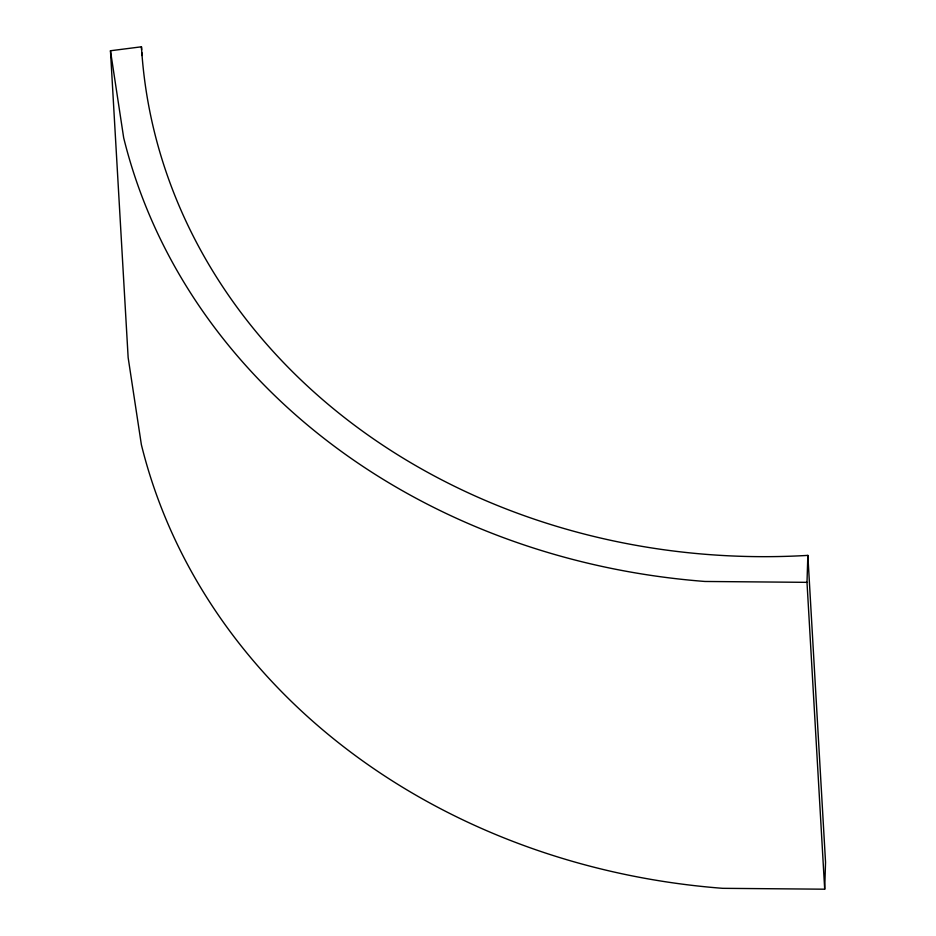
<?xml version="1.0" encoding="UTF-8"?>
<svg xmlns="http://www.w3.org/2000/svg" width="936" height="936" viewBox="0 0 936 936"><rect width="100%" height="100%" fill="white"/><g stroke="black" fill="none" stroke-linecap="round" stroke-linejoin="round"><path stroke-width="1.4" d="M824.698 889.2L806.996 582.344L807.85 555.387A634.912 547.057 -3.3 0 1 141.453 46.8L110.46 50.755L128.15 357.61L141.371 444.67A666.28 574.084 -3.3 0 0 722.686 888.322L824.698 889.2L825.54 862.243L807.85 555.387M806.996 582.344L704.995 581.467A666.28 574.084 -3.3 0 1 123.681 137.814L110.46 50.755M141.453 46.8L141.617 49.713M141.781 52.615L141.956 55.528"/></g></svg>
